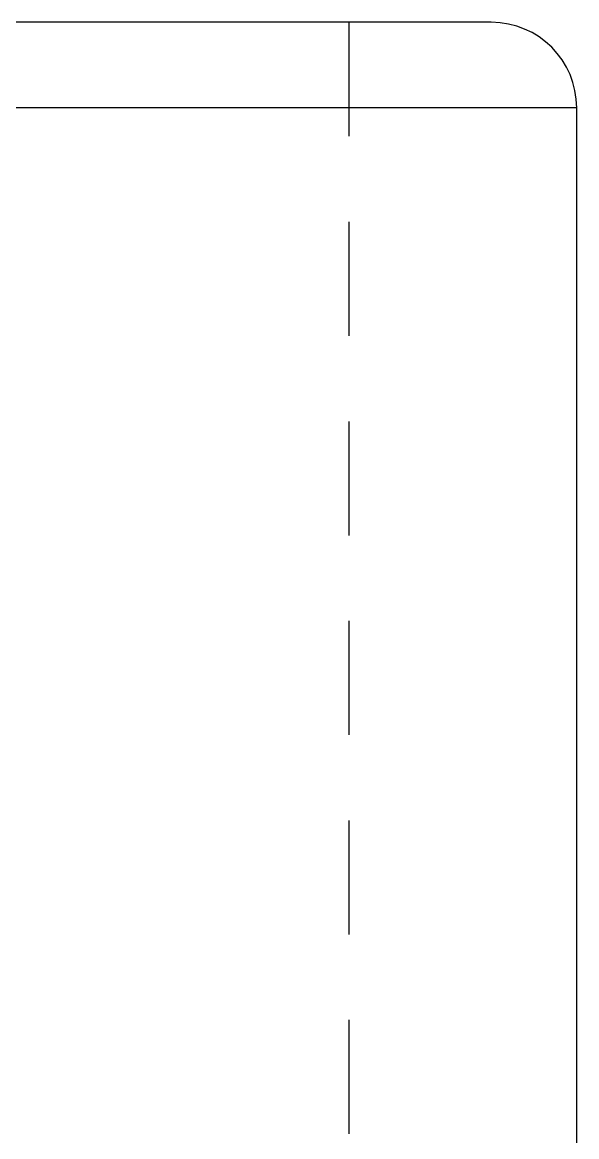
# Model space of a CAD drawing. Extents: x 14 to 86, y 94 to 257.
# Drawn here: x 75.17 to 84.91, y 130.19 to 149.74 of the extents above; entities that cross this region are included whole.
import ezdxf

# ---------------------------------------------------------------- set-up
doc = ezdxf.new("R2010")
doc.units = 0
doc.linetypes.add('DASHED', pattern=[3.5, 2, -1.5])
doc.layers.get('0').update_dxf_attribs({"linetype": 'CONTINUOUS'})

msp = doc.modelspace()

# ---------------------------------------------------------------- linework, layer by layer
at = {"color": 7, "linetype": 'CONTINUOUS'}
for p, q in [((83.407, 149.738), (66.466, 149.738)), ((84.907, 148.238), (64.957, 148.238)), ((84.907, 119.738), (84.907, 148.238))]:
    msp.add_line(p, q, dxfattribs=at)
at = {"color": 3, "linetype": 'DASHED'}
msp.add_line((80.907, 149.738), (80.907, 125.738), dxfattribs=at)
at = {"color": 7, "linetype": 'CONTINUOUS'}
msp.add_arc((83.407, 148.238), 1.5, 0, 90, dxfattribs=at)

doc.saveas('drawing.dxf')
